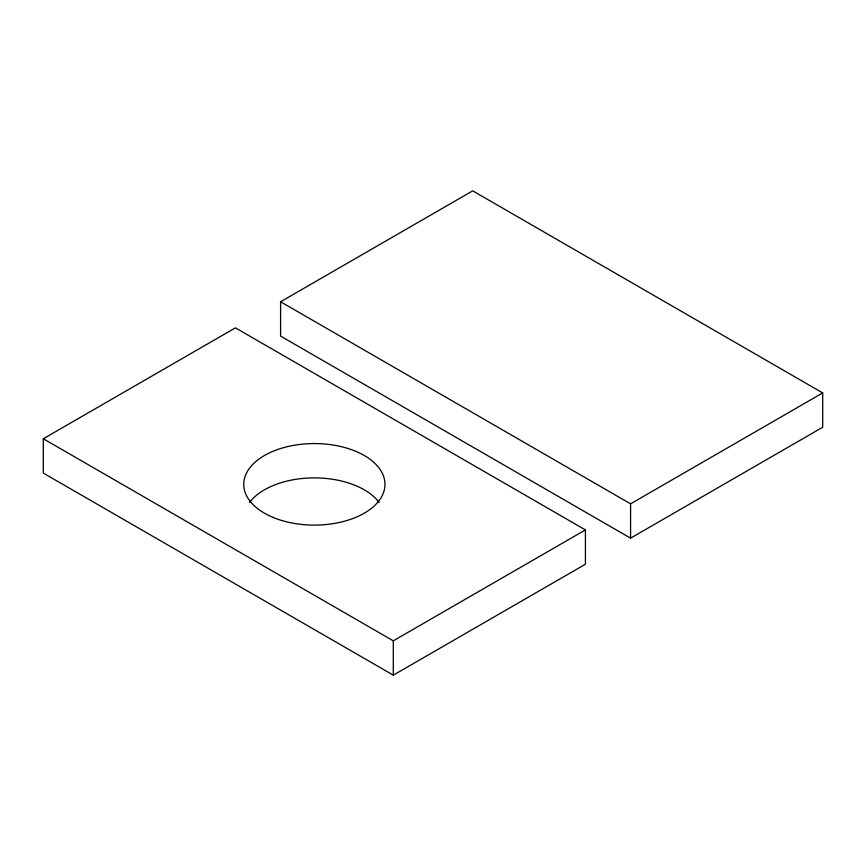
<?xml version="1.0" encoding="UTF-8"?>
<svg xmlns="http://www.w3.org/2000/svg" width="866" height="866" viewBox="0 0 866 866"><rect width="100%" height="100%" fill="white"/><g stroke="black" fill="none" stroke-linecap="round" stroke-linejoin="round"><path stroke-width="1.3" d="M43.3 438.759L235.422 327.846L585.416 529.916L585.416 564.231L393.294 675.155L43.3 473.085L43.3 438.759L393.294 640.829L585.416 529.916M280.584 301.769L472.706 190.845L822.7 392.915L822.7 427.241L630.578 538.154L280.584 336.084L280.584 301.769L630.578 503.839L822.7 392.915M630.578 503.839L630.578 538.154M393.294 640.829L393.294 675.155M249.549 502.464A70.611 40.767 0 0 1 314.358 477.891A70.611 40.767 0 0 1 379.167 502.464M272.92 517.348A70.611 40.767 0 0 0 384.591 488.543A70.611 40.767 0 0 0 285.553 447.116A70.611 40.767 0 0 0 272.92 517.348"/></g></svg>
